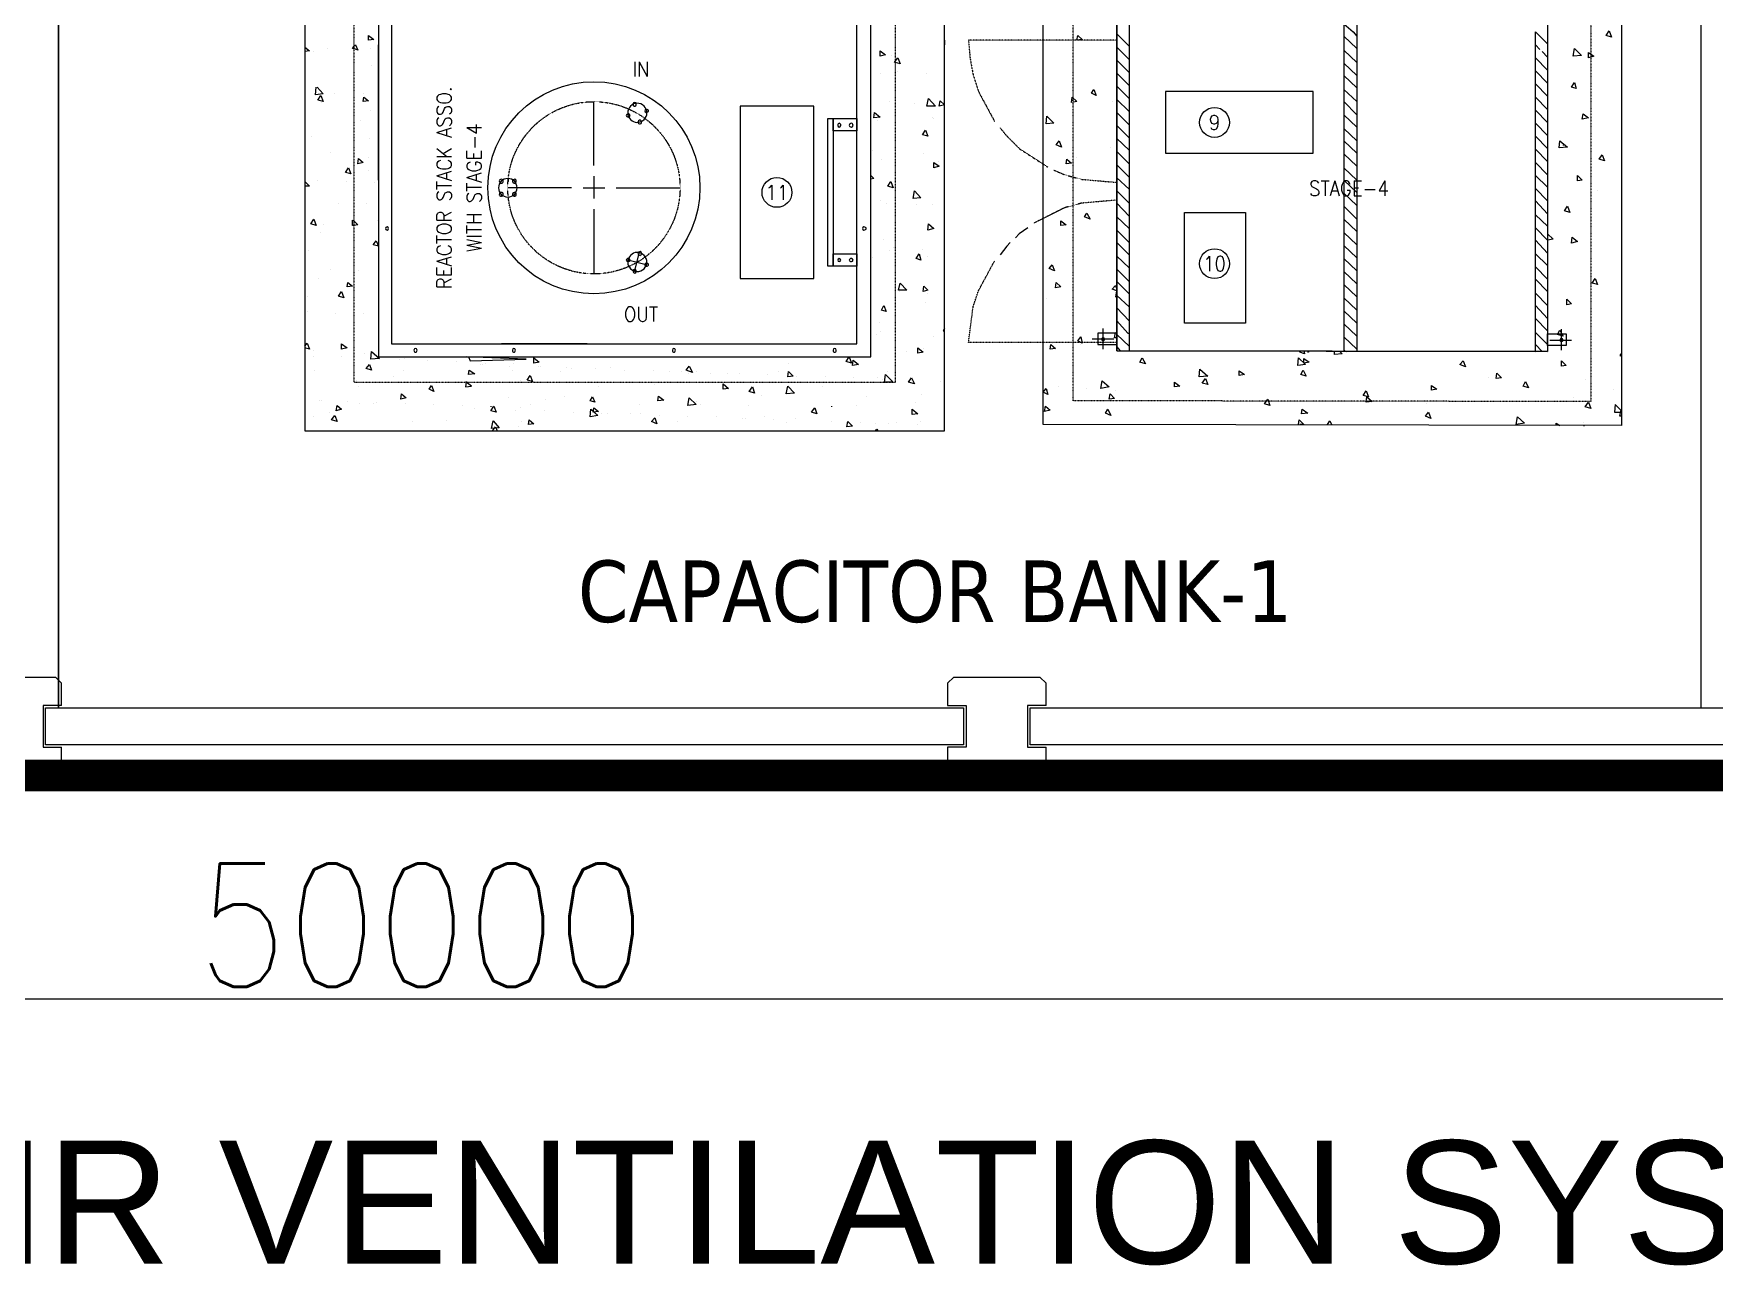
# Model space of a CAD drawing. Header units: metres. Extents: x 841183 to 1048542, y 259326 to 317714.
# Drawn here: x 870219 to 877048, y 259993 to 264999 of the extents above; entities that cross this region are included whole.
import ezdxf
from ezdxf.enums import TextEntityAlignment as Align

# ---------------------------------------------------------------- set-up
doc = ezdxf.new("R2010")
doc.units = ezdxf.units.M
doc.header["$PDMODE"] = 34
for name, pattern in [('CENTER2', [1.125, 0.75, -0.125, 0.125, -0.125]), ('HIDDEN2', [0.1875, 0.125, -0.0625]), ('PDF_IMPORT', [1, 0.8, -0.2])]:
    doc.linetypes.add(name, pattern=pattern)
doc.layers.add('A-AXIS DIMENSION', color=252, linetype='Continuous', transparency=0.6)
doc.layers.add('A-REFLECT DOWN', color=252, linetype='Continuous', transparency=0.6)
for name, color, linetype in [('A-TEXT', 252, 'Continuous'), ('A-WALL-1', 252, 'Continuous'), ('F-PLOT LIMITS - Zoom', 1, 'Continuous'), ('PDF_Geometry', 7, 'Continuous'), ('PRE CAST WALL', 252, 'Continuous'), ('TIP - FENCE', 2, 'Continuous')]:
    doc.layers.add(name, color=color, linetype=linetype)
doc.styles.add('ARIAL', font='arial.ttf', dxfattribs={"height": 1})
doc.styles.add('romans', font='romans.shx', dxfattribs={"width": 0.85})
doc.styles.add('TAHOMA', font='tahoma.ttf', dxfattribs={"height": 250})
doc.linetypes.add('FENCELINE2', pattern='A,0.25,-0.1,[132,ltypeshp.shx,S=0.1,R=0,X=-0.1,Y=0],-0.1,1', length=1.45)
doc.dimstyles.new('DIM-100', dxfattribs={"dimtxt": 200, "dimasz": 100, "dimexe": 50, "dimexo": 75, "dimgap": 50, "dimtad": 1, "dimdec": 0, "dimrnd": 5, "dimzin": 9, "dimdsep": 46, "dimtxsty": 'romans', "dimblk1": 'D-oblique', "dimblk2": 'D-oblique', "dimsah": 1, "dimcen": 100, "dimdle": 100, "dimclrd": 256, "dimclre": 256, "dimclrt": 131, "dimadec": 0, "dimazin": 0, "dimtfac": 1, "dimtdec": 0, "dimtofl": 0, "dimtmove": 2, "dimatfit": 3, "dimldrblk": 'OBLIQUE', "dimfxl": 100, "dimfxlon": 1, "dimtfillclr": 256, "dimtolj": 1, "dimtzin": 0, "dimarcsym": 0})

# ---------------------------------------------------------------- blocks, each defined once
blk = doc.blocks.new('D-oblique')
for p, q in [((0, -1), (0, 1)), ((-0.707, -0.707), (0.707, 0.707)), ((-1, 0), (0.647, 0))]:
    blk.add_line(p, q)
blk = doc.blocks.new('*D285')
at = {"layer": 'A-AXIS DIMENSION', "lineweight": -2, "transparency": 16777216}
for p, q in [((-43400, -50507.8), (-43400, -50807.8)), ((6600, -50507.8), (6600, -50807.8)), ((-43150, -50607.8), (6350, -50607.8))]:
    blk.add_line(p, q, dxfattribs=at)
at = {"layer": 'Defpoints', "color": 0, "transparency": 16777216}
for p in [(-43400, -49750), (6600, -49750), (6600, -50607.8)]:
    blk.add_point(p, dxfattribs=at)
at = {"layer": 'A-AXIS DIMENSION', "lineweight": -2, "transparency": 16777216, "xscale": 250, "yscale": 250, "zscale": 250, "rotation": 180}
blk.add_blockref('D-oblique', (-43400, -50607.8), dxfattribs=at)
at = {"layer": 'A-AXIS DIMENSION', "lineweight": -2, "transparency": 16777216, "xscale": 250, "yscale": 250, "zscale": 250}
blk.add_blockref('D-oblique', (6600, -50607.8), dxfattribs=at)
at = {"layer": 'A-AXIS DIMENSION', "color": 252, "transparency": 16777216, "insert": (-18400, -50307.8), "char_height": 500, "attachment_point": 5, "style": 'romans'}
blk.add_mtext('\\A1;50000', dxfattribs=at)
blk = doc.blocks.new('_OBLIQUE')
at = {"color": 0, "linetype": 'ByBlock'}
blk.add_line((-0.5, -0.5), (0.5, 0.5), dxfattribs=at)
blk = doc.blocks.new('CAP-2')
at = {"color": 252, "ltscale": 8e-05}
blk.add_circle((2825, 2187.7), 430.9, dxfattribs=at)
at = {"color": 252, "linetype": 'CENTER2', "ltscale": 0.2}
blk.add_circle((2825, 2187.7), 350, dxfattribs=at)
at = {"color": 252, "ltscale": 20}
for centre in [(5346.6, 2453.4), (3568.7, 2169), (5346.6, 1879.3)]:
    blk.add_circle(centre, 60.7, dxfattribs=at)
at = {"layer": 'PDF_Geometry', "color": 252, "lineweight": 18}
for points in [[(4250, 1200.2), (4250, 7650.2), (1650, 7650.2), (1650, 1200.2)], [(4650, 1225.2), (4650, 7625.2), (7000, 7622.1), (7000, 1222.1)], [(1950, 7350.2), (1950, 1500.2), (3950, 1500.2), (3950, 7350.2)], [(6700, 7325.2), (6700, 1522.1), (4950, 1525.2), (4950, 7328.4)], [(3893.7, 1553.4), (3893.7, 7297.1), (2003.1, 7297.1), (2003.1, 1553.4)], [(1931.2, 2790.9), (1909.4, 2787.7), (1909.4, 2806.5)], [(4809.4, 2790.9), (4787.5, 2787.7), (4790.6, 2806.5)], [(6959.4, 2800.2), (6937.5, 2806.5), (6950, 2825.2)], [(1865.6, 2747.1), (1850, 2753.4), (1843.7, 2753.4), (1850, 2762.7), (1856.2, 2769)], [(4009.4, 2728.4), (3987.5, 2722.1), (3987.5, 2744)], [(6803.1, 2722.1), (6809.4, 2753.4), (6837.5, 2725.2)], [(6887.5, 2722.1), (6865.6, 2715.9), (6865.6, 2737.7)], [(4046.9, 2697.1), (4050, 2703.4), (4059.4, 2715.9), (4068.7, 2690.9), (4050, 2697.1)], [(6815.6, 2590.9), (6796.9, 2597.1), (6809.4, 2615.9)], [(1725, 2537.7), (1703.1, 2544), (1715.6, 2562.7)], [(1909.4, 2540.9), (1887.5, 2537.7), (1890.6, 2556.5)], [(4178.1, 2519), (4184.4, 2550.2), (4212.5, 2519)], [(4250, 2525.2), (4228.1, 2519), (4231.2, 2540.9)], [(4787.5, 2537.7), (4765.6, 2534.6), (4768.7, 2556.5)], [(4865.6, 2562.7), (4846.9, 2572.1), (4856.2, 2587.7)], [(5746.9, 2328.4), (5746.9, 2578.4), (5146.9, 2578.4), (5146.9, 2328.4)], [(3718.7, 1819), (3718.7, 2519), (3418.7, 2519), (3418.7, 1819)], [(3796.9, 2469), (3796.9, 1869), (3796.9, 1919), (3893.7, 1919), (3893.7, 1869), (3775, 1869), (3775, 2469), (3893.7, 2469), (3893.7, 2419), (3796.9, 2419)], [(3987.5, 2475.2), (3962.5, 2472.1), (3965.6, 2494)], [(4662.5, 2447.1), (4665.6, 2478.4), (4693.7, 2450.2)], [(6865.6, 2472.1), (6840.6, 2465.9), (6843.7, 2487.7)], [(4181.2, 2397.1), (4159.4, 2403.4), (4171.9, 2422.1)], [(4725, 2353.4), (4703.1, 2362.7), (4715.6, 2378.4)], [(6746.9, 2350.2), (6750, 2378.4), (6781.2, 2353.4)], [(6931.2, 2297.1), (6909.4, 2303.4), (6921.9, 2322.1)], [(1837.5, 2244), (1815.6, 2250.2), (1828.1, 2269)], [(1887.5, 2290.9), (1865.6, 2284.6), (1868.7, 2306.5)], [(4228.1, 2275.2), (4206.2, 2269), (4206.2, 2290.9)], [(4765.6, 2287.7), (4743.7, 2284.6), (4746.9, 2303.4)], [(4040.6, 2187.7), (4018.7, 2194), (4031.2, 2212.7)], [(6840.6, 2219), (6821.9, 2215.9), (6821.9, 2237.7)], [(4121.9, 2144), (4128.1, 2175.2), (4153.1, 2147.1)], [(1696.9, 2034.6), (1675, 2040.9), (1687.5, 2059.6)], [(1865.6, 2037.7), (1850, 2034.6), (1843.7, 2034.6), (1843.7, 2056.5), (1850, 2053.4)], [(4743.7, 2037.7), (4721.9, 2034.6), (4721.9, 2053.4)], [(4840.6, 2059.6), (4818.7, 2069), (4828.1, 2084.6)], [(5471.9, 1637.7), (5225, 1637.7), (5225, 2087.7), (5471.9, 2087.7)], [(6790.6, 2087.7), (6768.7, 2094), (6781.2, 2112.7)], [(4206.2, 2022.1), (4181.2, 2015.9), (4184.4, 2040.9)], [(6821.9, 1969), (6796.9, 1962.7), (6800, 1987.7)], [(1950, 1950.2), (1928.1, 1956.5), (1940.6, 1972.1)], [(4153.1, 1894), (4134.4, 1900.2), (4146.9, 1919)], [(4696.9, 1850.2), (4675, 1859.6), (4687.5, 1875.2)], [(1843.7, 1787.7), (1821.9, 1784.6), (1825, 1803.4)], [(4062.5, 1772.1), (4068.7, 1800.2), (4096.9, 1772.1)], [(4181.2, 1772.1), (4162.5, 1765.9), (4165.6, 1787.7)], [(4721.9, 1784.6), (4700, 1781.5), (4703.1, 1803.4)], [(6903.1, 1794), (6881.2, 1800.2), (6893.7, 1819)], [(1809.4, 1740.9), (1787.5, 1747.1), (1800, 1765.9)], [(4012.5, 1684.6), (3993.7, 1690.9), (4003.1, 1709.6)], [(6796.9, 1715.9), (6778.1, 1712.7), (6778.1, 1734.6)], [(4809.4, 1556.5), (4790.6, 1565.9), (4803.1, 1581.5)], [(4871.9, 1597.1), (4871.9, 1550.2), (4950, 1550.2), (4950, 1597.1)], [(6775, 1594), (6775, 1547.1), (6700, 1547.1), (6700, 1594)], [(6762.5, 1584.6), (6740.6, 1590.9), (6750, 1609.6)], [(1821.9, 1537.7), (1800, 1531.5), (1800, 1553.4)], [(1918.7, 1490.9), (1921.9, 1522.1), (1953.1, 1494)], [(4162.5, 1519), (4140.6, 1515.9), (4140.6, 1537.7)], [(4700, 1534.6), (4678.1, 1531.5), (4681.2, 1550.2)], [(4950, 1525.2), (6650, 1522.1), (4950, 1525.2), (6650, 1522.1), (4950, 1525.2), (6700, 1522.1), (4950, 1525.2), (6650, 1522.1), (4950, 1525.2), (6650, 1522.1)], [(1921.9, 1447.1), (1900, 1453.4), (1912.5, 1469)], [(2340.6, 1431.5), (2315.6, 1428.4), (2318.7, 1447.1)], [(2603.1, 1478.4), (2581.2, 1475.2), (2581.2, 1497.1)], [(3225, 1437.7), (3200, 1447.1), (3212.5, 1462.7)], [(3634.4, 1422.1), (3612.5, 1419), (3615.6, 1440.9)], [(3871.9, 1475.2), (3850, 1481.5), (3862.5, 1500.2)], [(3900, 1469), (3875, 1465.9), (3878.1, 1487.7)], [(5065.6, 1472.1), (5043.7, 1478.4), (5053.1, 1497.1)], [(5284.4, 1419), (5287.5, 1450.2), (5318.7, 1422.1)], [(5468.7, 1428.4), (5446.9, 1425.2), (5446.9, 1444)], [(5684.4, 1465.9), (5687.5, 1497.1), (5715.6, 1469)], [(5718.7, 1422.1), (5696.9, 1428.4), (5706.2, 1447.1)], [(5731.2, 1478.4), (5709.4, 1475.2), (5709.4, 1494)], [(6365.6, 1459.6), (6343.7, 1469), (6356.2, 1484.6)], [(6512.5, 1415.9), (6490.6, 1412.7), (6493.7, 1434.6)], [(6775, 1465.9), (6756.2, 1462.7), (6756.2, 1484.6)], [(2175, 1359.6), (2156.2, 1369), (2165.6, 1384.6)], [(2328.1, 1381.5), (2306.2, 1397.1), (2306.2, 1400.2), (2306.2, 1397.1), (2303.1, 1378.4)], [(2575, 1400.2), (2553.1, 1406.5), (2565.6, 1425.2)], [(3371.9, 1372.1), (3350, 1369), (3350, 1390.9)], [(3478.1, 1353.4), (3456.2, 1359.6), (3468.7, 1378.4)], [(3606.2, 1350.2), (3612.5, 1381.5), (3640.6, 1353.4)], [(4009.4, 1428.4), (4037.5, 1400.2), (4028.1, 1397.1), (4003.1, 1397.1), (4006.2, 1397.1)], [(4128.1, 1390.9), (4103.1, 1397.1), (4115.6, 1415.9)], [(4668.7, 1347.1), (4650, 1356.5), (4662.5, 1372.1)], [(4884.4, 1372.1), (4890.6, 1403.4), (4918.7, 1378.4)], [(5206.2, 1381.5), (5184.4, 1378.4), (5184.4, 1397.1)], [(5318.7, 1387.7), (5296.9, 1394), (5309.4, 1412.7)], [(6250, 1369), (6228.1, 1365.9), (6228.1, 1384.6)], [(6621.9, 1375.2), (6600, 1381.5), (6609.4, 1400.2)], [(1800, 1287.7), (1778.1, 1281.5), (1781.2, 1303.4)], [(2062.5, 1334.6), (2040.6, 1328.4), (2043.7, 1350.2)], [(2428.1, 1275.2), (2406.2, 1281.5), (2418.7, 1300.2)], [(2828.1, 1315.9), (2809.4, 1322.1), (2818.7, 1337.7)], [(3109.4, 1325.2), (3084.4, 1322.1), (3087.5, 1340.9)], [(3206.2, 1303.4), (3212.5, 1334.6), (3240.6, 1306.5)], [(4678.1, 1284.6), (4656.2, 1278.4), (4659.4, 1300.2)], [(4940.6, 1331.5), (4918.7, 1328.4), (4921.9, 1350.2)], [(5571.9, 1303.4), (5550, 1309.6), (5562.5, 1328.4)], [(5971.9, 1337.7), (5950, 1344), (5962.5, 1362.7)], [(5987.5, 1319), (5962.5, 1315.9), (5965.6, 1337.7)], [(6875, 1290.9), (6853.1, 1297.1), (6865.6, 1315.9)], [(1781.2, 1237.7), (1759.4, 1244), (1771.9, 1262.7)], [(2409.4, 1209.6), (2415.6, 1240.9), (2440.6, 1212.7)], [(2581.2, 1228.4), (2559.4, 1225.2), (2562.5, 1244)], [(2809.4, 1256.5), (2812.5, 1287.7), (2840.6, 1262.7)], [(2843.7, 1278.4), (2821.9, 1275.2), (2825, 1294)], [(3081.2, 1228.4), (3059.4, 1237.7), (3071.9, 1253.4)], [(3731.2, 1269), (3709.4, 1275.2), (3721.9, 1294)], [(3875, 1219), (3853.1, 1215.9), (3856.2, 1237.7)], [(4140.6, 1269), (4118.7, 1265.9), (4118.7, 1287.7)], [(4925, 1262.7), (4903.1, 1272.1), (4912.5, 1287.7)], [(5725, 1272.1), (5700, 1269), (5703.1, 1287.7)], [(6225, 1250.2), (6203.1, 1259.6), (6215.6, 1275.2)], [(6571.9, 1225.2), (6578.1, 1256.5), (6606.2, 1231.5)]]:
    blk.add_lwpolyline(points, close=True, dxfattribs=at)
at = {"layer": 'PDF_Geometry', "color": 252, "linetype": 'PDF_IMPORT', "lineweight": 18, "ltscale": 0.035}
blk.add_lwpolyline([(4771.9, 1322.1), (4771.9, 7525.2), (6875, 7522.1), (6875, 1319)], close=True, dxfattribs=at)
for points in [[(1850, 1397.1), (4050, 1397.1), (4050, 7450.2), (1850, 7450.2), (1850, 1397.1)], [(4950, 2787.7), (4346.9, 2787.7), (4353.1, 2715.9), (4365.6, 2647.1), (4387.5, 2578.4), (4453.1, 2456.5)], [(4950, 1559.6), (4346.9, 1559.6), (4365.6, 1703.4), (4387.5, 1769), (4453.1, 1890.9)]]:
    blk.add_lwpolyline(points, dxfattribs=at)
at = {"layer": 'PDF_Geometry', "color": 252, "lineweight": 18}
for points in [[(6700, 5422.1), (6700, 7322.1), (4950, 7325.2), (4950, 5425.2), (4950, 3925.2), (4950, 1525.2)], [(5000, 7325.2), (5000, 6725.2), (5000, 5425.2), (5000, 1525.2)], [(5871.9, 7322.1), (5871.9, 1522.1)], [(5925, 7322.1), (5925, 1522.1)], [(4950, 4125.2), (6650, 4122.1), (4950, 4125.2), (6650, 4122.1), (4950, 4125.2), (6700, 4122.1), (6700, 2822.1), (6700, 1522.1)], [(4950, 2812.7), (5000, 2762.7)], [(5871.9, 2853.4), (5909.4, 2822.1), (5925, 2803.4)], [(5871.9, 2803.4), (5925, 2753.4)], [(6650, 1522.1), (6650, 2822.1), (6700, 2772.1)], [(1650, 2759.6), (1668.7, 2744), (1650, 2740.9)], [(1684.4, 2740.9), (1684.4, 2740.9)], [(1743.7, 2753.4), (1743.7, 2753.4)], [(1862.5, 2747.1), (1862.5, 2747.1)], [(1915.6, 2753.4), (1915.6, 2753.4)], [(1950, 2219), (1950, 2769)], [(3950, 2669), (3950, 2775.2)], [(4250, 2787.7), (4250, 2769)], [(4250, 2769), (4250, 2769)], [(4950, 2759.6), (4959.4, 2750.2), (5000, 2709.6)], [(4950, 2756.5), (4950, 2134.6)], [(5871.9, 2747.1), (5925, 2697.1)], [(6650, 2769), (6668.7, 2750.2)], [(6678.1, 2740.9), (6700, 2719)], [(1921.9, 2684.6), (1921.9, 2684.6)], [(4034.4, 2725.2), (4034.4, 2725.2)], [(4950, 2706.5), (5000, 2656.5)], [(4950, 2594), (4950, 2669)], [(5871.9, 2694), (5925, 2644)], [(6650, 2715.9), (6700, 2665.9)], [(1700, 2597.1), (1725, 2569), (1693.7, 2565.9), (1696.9, 2597.1)], [(3987.5, 2650.2), (3987.5, 2650.2)], [(4059.4, 2659.6), (4059.4, 2659.6)], [(4175, 2653.4), (4175, 2653.4)], [(4950, 2653.4), (5000, 2603.4)], [(4950, 2600.2), (5000, 2550.2)], [(5871.9, 2644), (5925, 2594)], [(6650, 2662.7), (6700, 2612.7)], [(6650, 2609.6), (6700, 2559.6)], [(1718.7, 2534.6), (1718.7, 2534.6)], [(1771.9, 2572.1), (1771.9, 2572.1)], [(1887.5, 2569), (1887.5, 2569)], [(4025, 2537.7), (4025, 2537.7)], [(4128.1, 2528.4), (4128.1, 2528.4)], [(4931.2, 2537.7), (4931.2, 2537.7)], [(4950, 2547.1), (5000, 2497.1)], [(5871.9, 2587.7), (5925, 2537.7)], [(5871.9, 2537.7), (5925, 2484.6)], [(6650, 2556.5), (6700, 2506.5)], [(1875, 2462.7), (1875, 2462.7)], [(1915.6, 2500.2), (1915.6, 2500.2)], [(3968.7, 2481.5), (3968.7, 2481.5)], [(3978.1, 2462.7), (3978.1, 2462.7)], [(4200, 2472.1), (4200, 2472.1)], [(4203.1, 2469), (4203.1, 2469)], [(4950, 2494), (5000, 2444)], [(5871.9, 2484.6), (5925, 2434.6)], [(6650, 2503.4), (6700, 2453.4)], [(1678.1, 2397.1), (1678.1, 2397.1)], [(4950, 2440.9), (5000, 2390.9)], [(5871.9, 2428.4), (5925, 2378.4)], [(6650, 2450.2), (6700, 2400.2)], [(6650, 2397.1), (6700, 2347.1)], [(1753.1, 2331.5), (1753.1, 2331.5)], [(1912.5, 2387.7), (1912.5, 2387.7)], [(3956.2, 2340.9), (3956.2, 2340.9)], [(4165.6, 2325.2), (4165.6, 2325.2)], [(4921.9, 2353.4), (4921.9, 2353.4)], [(4950, 2387.7), (5000, 2340.9)], [(4950, 2334.6), (5000, 2284.6)], [(5871.9, 2378.4), (5925, 2328.4)], [(5871.9, 2325.2), (5925, 2275.2)], [(6650, 2344), (6700, 2294)], [(6762.5, 2362.7), (6762.5, 2359.6)], [(1909.4, 2312.7), (1909.4, 2312.7)], [(1909.4, 2259.6), (1909.4, 2259.6)], [(3993.7, 2303.4), (3993.7, 2303.4)], [(4225, 2294), (4225, 2294)], [(4784.4, 2309.6), (4784.4, 2309.6)], [(4950, 2281.5), (5000, 2231.5)], [(5871.9, 2269), (5925, 2219)], [(6650, 2290.9), (6700, 2240.9)], [(1650, 2212.7), (1668.7, 2194), (1650, 2194)], [(1703.1, 2219), (1703.1, 2219)], [(1818.7, 2212.7), (1818.7, 2212.7)], [(1934.4, 2209.6), (1934.4, 2209.6)], [(2478.1, 2212.7), (2478.1, 2225.2)], [(3950, 2237.7), (3962.5, 2225.2), (3950, 2222.1)], [(4950, 2228.4), (5000, 2181.5)], [(4950, 2044), (4950, 2215.9)], [(5871.9, 2219), (5925, 2169)], [(6650, 2237.7), (6700, 2190.9)], [(1787.5, 2125.2), (1787.5, 2125.2)], [(1900, 2125.2), (1900, 2125.2)], [(3990.6, 2134.6), (3990.6, 2134.6)], [(4015.6, 2125.2), (4015.6, 2125.2)], [(4134.4, 2119), (4134.4, 2119)], [(4200, 2119), (4200, 2119)], [(4775, 2119), (4775, 2119)], [(4950, 2175.2), (5000, 2125.2)], [(4950, 2125.2), (5000, 2072.1)], [(5871.9, 2165.9), (5925, 2115.9)], [(6650, 2184.6), (6700, 2134.6)], [(6650, 2134.6), (6700, 2081.5)], [(6903.1, 2178.4), (6903.1, 2178.4)], [(1946.9, 2056.5), (1946.9, 2056.5)], [(4250, 2115.9), (4250, 2115.9)], [(4950, 2069), (5000, 2022.1)], [(5871.9, 2112.7), (5925, 2059.6)], [(5871.9, 2059.6), (5925, 2009.6)], [(6650, 2078.4), (6700, 2031.5)], [(1715.6, 2006.5), (1715.6, 2006.5)], [(1728.1, 2037.7), (1728.1, 2037.7)], [(1843.7, 2034.6), (1843.7, 2034.6)], [(3950, 1500.2), (3950, 2022.1)], [(4587.5, 2025.2), (4553.1, 2000.2), (4537.5, 1984.6)], [(4950, 2015.9), (5000, 1965.9)], [(5871.9, 2006.5), (5925, 1956.5)], [(6700, 2000.2), (6721.9, 1978.4), (6700, 1975.2), (6650, 2025.2)], [(1665.6, 1934.6), (1665.6, 1934.6)], [(2990.6, 1850.2), (3009.4, 1922.1)], [(4003.1, 1978.4), (4003.1, 1978.4)], [(4025, 1931.5), (4025, 1931.5)], [(4040.6, 1944), (4040.6, 1944)], [(4159.4, 1937.7), (4159.4, 1937.7)], [(4515.6, 1965.9), (4503.1, 1950.2), (4475, 1915.9)], [(4950, 1965.9), (5000, 1915.9)], [(5871.9, 1953.4), (5925, 1903.4)], [(6650, 1975.2), (6700, 1922.1)], [(6650, 1919), (6700, 1872.1)], [(1753.1, 1856.5), (1753.1, 1856.5)], [(1868.7, 1853.4), (1868.7, 1853.4)], [(3037.5, 1875.2), (2962.5, 1894)], [(3956.2, 1903.4), (3956.2, 1903.4)], [(4181.2, 1909.6), (4181.2, 1909.6)], [(4950, 1909.6), (5000, 1862.7)], [(4950, 1856.5), (5000, 1806.5)], [(5871.9, 1900.2), (5925, 1850.2)], [(5871.9, 1847.1), (5925, 1797.1)], [(6650, 1865.9), (6700, 1815.9)], [(1706.2, 1819), (1706.2, 1819)], [(4950, 1769), (4931.2, 1775.2), (4943.7, 1790.9), (4950, 1775.2), (4943.7, 1744), (4950, 1747.1)], [(4950, 1806.5), (5000, 1756.5)], [(5871.9, 1794), (5925, 1744)], [(6650, 1815.9), (6700, 1765.9)], [(1659.4, 1747.1), (1659.4, 1747.1)], [(4065.6, 1765.9), (4065.6, 1765.9)], [(4171.9, 1722.1), (4171.9, 1722.1)], [(4181.2, 1759.6), (4181.2, 1759.6)], [(4662.5, 1737.7), (4662.5, 1737.7)], [(4950, 1775.2), (4950, 1775.2)], [(4950, 1750.2), (5000, 1703.4)], [(5871.9, 1740.9), (5925, 1690.9)], [(6650, 1759.6), (6700, 1709.6)], [(6650, 1709.6), (6700, 1656.5)], [(1659.4, 1684.6), (1659.4, 1684.6)], [(1775, 1678.4), (1775, 1678.4)], [(1890.6, 1675.2), (1890.6, 1675.2)], [(3984.4, 1640.9), (3984.4, 1640.9)], [(4950, 1700.2), (5000, 1647.1)], [(4950, 1647.1), (4993.7, 1597.1), (5000, 1597.1)], [(5871.9, 1687.7), (5925, 1637.7)], [(6650, 1656.5), (6700, 1606.5)], [(3975, 1590.9), (3975, 1590.9)], [(3987.5, 1603.4), (3987.5, 1603.4)], [(4206.2, 1581.5), (4206.2, 1581.5)], [(4250, 1615.9), (4243.7, 1606.5), (4250, 1606.5)], [(4937.5, 1572.1), (4850, 1572.1)], [(4893.7, 1531.5), (4893.7, 1615.9)], [(4950, 1578.4), (4940.6, 1578.4), (4943.7, 1600.2), (4950, 1597.1)], [(4950, 1590.9), (5000, 1544)], [(5871.9, 1634.6), (5925, 1584.6)], [(5871.9, 1581.5), (5925, 1531.5)], [(6650, 1600.2), (6656.2, 1594), (6700, 1550.2)], [(6756.2, 1528.4), (6756.2, 1612.7)], [(1650, 1544), (1659.4, 1556.5), (1668.7, 1531.5), (1650, 1537.7)], [(1684.4, 1528.4), (1684.4, 1528.4)], [(1684.4, 1503.4), (1684.4, 1503.4)], [(1893.7, 1512.7), (1893.7, 1512.7)], [(2796.9, 1553.4), (2450, 1553.4)], [(4096.9, 1522.1), (4096.9, 1522.1)], [(4165.6, 1534.6), (4165.6, 1534.6)], [(4687.5, 1553.4), (4687.5, 1553.4)], [(4803.1, 1550.2), (4803.1, 1550.2)], [(4950, 1540.9), (4962.5, 1525.2)], [(5709.4, 1525.2), (5712.5, 1512.7), (5693.7, 1519), (5696.9, 1525.2)], [(5725, 1522.1), (5725, 1519), (5731.2, 1522.1)], [(5856.2, 1522.1), (5865.6, 1512.7), (5834.4, 1509.6), (5834.4, 1522.1)], [(5871.9, 1528.4), (5881.2, 1522.1)], [(6650, 1550.2), (6678.1, 1522.1)], [(6709.4, 1569), (6796.9, 1569)], [(7000, 1515.9), (6993.7, 1506.5), (7000, 1503.4)], [(1690.6, 1447.1), (1690.6, 1447.1)], [(1800, 1500.2), (1800, 1500.2)], [(1915.6, 1494), (1915.6, 1494)], [(2034.4, 1490.9), (2034.4, 1490.9)], [(2053.1, 1444), (2053.1, 1444)], [(2056.2, 1494), (2056.2, 1494)], [(2150, 1484.6), (2150, 1484.6)], [(2265.6, 1481.5), (2265.6, 1481.5)], [(2315.6, 1500.2), (2321.9, 1484.6), (2550, 1490.9), (2306.2, 1500.2)], [(2365.6, 1469), (2365.6, 1469)], [(2371.9, 1469), (2371.9, 1469)], [(2384.4, 1475.2), (2384.4, 1475.2)], [(2481.2, 1462.7), (2481.2, 1462.7)], [(2493.7, 1444), (2493.7, 1444)], [(2500, 1472.1), (2500, 1472.1)], [(2600, 1459.6), (2600, 1459.6)], [(2609.4, 1459.6), (2609.4, 1459.6)], [(2687.5, 1440.9), (2687.5, 1440.9)], [(2715.6, 1456.5), (2715.6, 1456.5)], [(2734.4, 1453.4), (2734.4, 1453.4)], [(2831.2, 1453.4), (2831.2, 1453.4)], [(2890.6, 1456.5), (2890.6, 1456.5)], [(2950, 1447.1), (2950, 1447.1)], [(3065.6, 1444), (3065.6, 1444)], [(3131.2, 1440.9), (3131.2, 1440.9)], [(3181.2, 1440.9), (3181.2, 1440.9)], [(3243.7, 1440.9), (3243.7, 1440.9)], [(3300, 1434.6), (3300, 1434.6)], [(3368.7, 1434.6), (3368.7, 1434.6)], [(3575, 1440.9), (3575, 1440.9)], [(3615.6, 1472.1), (3615.6, 1472.1)], [(4018.7, 1440.9), (4018.7, 1440.9)], [(1859.4, 1403.4), (1859.4, 1403.4)], [(1868.7, 1378.4), (1868.7, 1378.4)], [(2009.4, 1422.1), (2009.4, 1422.1)], [(2525, 1406.5), (2525, 1406.5)], [(2843.7, 1381.5), (2843.7, 1381.5)], [(3071.9, 1387.7), (3071.9, 1387.7)], [(3121.9, 1400.2), (3121.9, 1400.2)], [(3209.4, 1431.5), (3209.4, 1431.5)], [(3415.6, 1431.5), (3415.6, 1431.5)], [(3531.2, 1428.4), (3531.2, 1428.4)], [(3650, 1422.1), (3650, 1422.1)], [(3753.1, 1381.5), (3753.1, 1381.5)], [(3765.6, 1419), (3765.6, 1419)], [(3881.2, 1415.9), (3881.2, 1415.9)], [(3978.1, 1415.9), (3978.1, 1415.9)], [(3996.9, 1409.6), (3996.9, 1409.6)], [(4115.6, 1403.4), (4115.6, 1403.4)], [(4231.2, 1400.2), (4231.2, 1400.2)], [(4712.5, 1378.4), (4712.5, 1378.4)], [(4828.1, 1372.1), (4828.1, 1372.1)], [(4943.7, 1365.9), (4943.7, 1365.9)], [(6459.4, 1415.9), (6459.4, 1415.9)], [(6853.1, 1409.6), (6853.1, 1409.6)], [(6968.7, 1369), (6968.7, 1369)], [(1709.4, 1322.1), (1709.4, 1322.1)], [(1718.7, 1322.1), (1718.7, 1322.1)], [(1825, 1319), (1825, 1319)], [(1871.9, 1312.7), (1871.9, 1312.7)], [(1928.1, 1309.6), (1928.1, 1309.6)], [(1940.6, 1315.9), (1940.6, 1315.9)], [(2059.4, 1309.6), (2059.4, 1309.6)], [(2175, 1306.5), (2175, 1306.5)], [(2290.6, 1303.4), (2290.6, 1303.4)], [(2406.2, 1300.2), (2406.2, 1297.1)], [(2478.1, 1334.6), (2478.1, 1334.6)], [(2565.6, 1306.5), (2565.6, 1306.5)], [(2628.1, 1328.4), (2628.1, 1328.4)], [(2706.2, 1337.7), (2706.2, 1337.7)], [(3009.4, 1306.5), (3009.4, 1306.5)], [(3243.7, 1319), (3243.7, 1319)], [(3259.4, 1306.5), (3259.4, 1306.5)], [(3453.1, 1303.4), (3453.1, 1303.4)], [(3506.2, 1344), (3506.2, 1344)], [(3790.6, 1300.2), (3790.6, 1297.1)], [(3893.7, 1303.4), (3893.7, 1303.4)], [(3931.2, 1340.9), (3931.2, 1340.9)], [(4131.2, 1315.9), (4131.2, 1315.9)], [(4156.2, 1347.1), (4156.2, 1347.1)], [(6209.4, 1309.6), (6209.4, 1309.6)], [(6806.2, 1334.6), (6806.2, 1334.6)], [(7000, 1259.6), (6993.7, 1259.6), (6996.9, 1281.5), (7000, 1281.5), (6975, 1306.5), (6971.9, 1275.2), (7000, 1275.2)], [(1684.4, 1259.6), (1684.4, 1259.6)], [(1750, 1275.2), (1750, 1275.2)], [(2087.5, 1237.7), (2087.5, 1237.7)], [(2225, 1240.9), (2225, 1240.9)], [(2340.6, 1290.9), (2340.6, 1290.9)], [(2506.2, 1284.6), (2506.2, 1284.6)], [(2525, 1294), (2525, 1294)], [(2531.2, 1237.7), (2531.2, 1237.7)], [(2625, 1281.5), (2625, 1281.5)], [(2740.6, 1275.2), (2740.6, 1275.2)], [(2856.2, 1272.1), (2856.2, 1272.1)], [(2881.2, 1269), (2881.2, 1269)], [(2975, 1269), (2975, 1269)], [(3012.5, 1272.1), (3012.5, 1272.1)], [(3090.6, 1262.7), (3090.6, 1262.7)], [(3165.6, 1237.7), (3165.6, 1237.7)], [(3206.2, 1259.6), (3206.2, 1259.6)], [(3321.9, 1256.5), (3321.9, 1256.5)], [(3428.1, 1250.2), (3428.1, 1250.2)], [(3440.6, 1250.2), (3440.6, 1250.2)], [(3518.7, 1256.5), (3518.7, 1256.5)], [(3556.2, 1247.1), (3556.2, 1247.1)], [(3609.4, 1234.6), (3609.4, 1234.6)], [(3643.7, 1250.2), (3643.7, 1250.2)], [(3790.6, 1237.7), (3790.6, 1237.7)], [(3906.2, 1234.6), (3906.2, 1234.6)], [(4021.9, 1231.5), (4021.9, 1231.5)], [(4053.1, 1234.6), (4053.1, 1234.6)], [(4153.1, 1237.7), (4153.1, 1237.7)], [(5687.5, 1225.2), (5690.6, 1244), (5709.4, 1225.2), (5693.7, 1225.2)], [(5806.2, 1225.2), (5815.6, 1240.9), (5821.9, 1225.2)], [(6734.4, 1222.1), (6734.4, 1231.5), (6750, 1222.1)], [(6846.9, 1234.6), (6846.9, 1234.6)], [(2412.5, 1200.2), (2425, 1215.9), (2431.2, 1200.2)], [(2518.7, 1219), (2518.7, 1219)], [(3062.5, 1200.2), (3062.5, 1200.2)], [(3968.7, 1228.4), (3968.7, 1228.4)], [(3968.7, 1200.2), (3975, 1206.5), (3978.1, 1200.2)], [(4140.6, 1225.2), (4140.6, 1225.2)], [(6846.9, 1222.1), (6846.9, 1219)]]:
    blk.add_lwpolyline(points, dxfattribs=at)
at = {"layer": 'PDF_Geometry', "color": 252, "lineweight": 13}
for points in [[(2825, 2278.4), (2825, 2537.7)], [(2734.4, 2187.7), (2475, 2187.7)], [(2781.2, 2187.7), (2868.7, 2187.7)], [(2825, 2234.6), (2825, 2144)], [(2915.6, 2187.7), (3175, 2187.7)], [(2825, 2100.2), (2825, 1837.7)]]:
    blk.add_lwpolyline(points, dxfattribs=at)
at = {"layer": 'PDF_Geometry', "color": 252, "linetype": 'PDF_IMPORT', "lineweight": 18, "ltscale": 0.034319}
blk.add_lwpolyline([(4475, 2431.5), (4503.1, 2397.1), (4553.1, 2347.1), (4668.7, 2272.1)], dxfattribs=at)
at = {"layer": 'PDF_Geometry', "color": 252, "linetype": 'PDF_IMPORT', "lineweight": 18, "ltscale": 0.040035}
for points in [[(4693.7, 2259.6), (4737.5, 2240.9), (4806.2, 2222.1), (4950, 2209.6)], [(4950, 2137.7), (4806.2, 2125.2), (4737.5, 2106.5), (4612.5, 2044)]]:
    blk.add_lwpolyline(points, dxfattribs=at)
at = {"layer": 'PDF_Geometry', "color": 252, "lineweight": 18}
for points in [[(3000, 2531.5), (2981.2, 2531.5), (2962.5, 2512.7), (2962.5, 2490.9)], [(2990.6, 2534.6), (2987.5, 2534.6), (2984.4, 2531.5), (2984.4, 2528.4)], [(2984.4, 2528.4), (2984.4, 2522.1), (2987.5, 2519), (2990.6, 2519)], [(2996.9, 2528.4), (2996.9, 2531.5), (2993.7, 2534.6), (2990.6, 2534.6)], [(2990.6, 2519), (2993.7, 2519), (2996.9, 2522.1), (2996.9, 2528.4)], [(3040.6, 2490.9), (3040.6, 2512.7), (3021.9, 2531.5), (3000, 2531.5)], [(2965.6, 2487.7), (2959.4, 2487.7), (2956.2, 2484.6), (2956.2, 2481.5)], [(2956.2, 2481.5), (2956.2, 2478.4), (2959.4, 2475.2), (2965.6, 2475.2)], [(2962.5, 2490.9), (2962.5, 2472.1), (2981.2, 2453.4), (3000, 2453.4)], [(2971.9, 2481.5), (2971.9, 2484.6), (2968.7, 2487.7), (2965.6, 2487.7)], [(2965.6, 2475.2), (2968.7, 2475.2), (2971.9, 2478.4), (2971.9, 2481.5)], [(3000, 2453.4), (3021.9, 2453.4), (3040.6, 2472.1), (3040.6, 2490.9)], [(3012.5, 2462.7), (3009.4, 2462.7), (3003.1, 2459.6), (3003.1, 2453.4)], [(3018.7, 2453.4), (3018.7, 2459.6), (3015.6, 2462.7), (3012.5, 2462.7)], [(3037.5, 2506.5), (3034.4, 2506.5), (3031.2, 2503.4), (3031.2, 2500.2)], [(3031.2, 2500.2), (3031.2, 2497.1), (3034.4, 2494), (3037.5, 2494)], [(3046.9, 2500.2), (3046.9, 2503.4), (3043.7, 2506.5), (3037.5, 2506.5)], [(3037.5, 2494), (3043.7, 2494), (3046.9, 2497.1), (3046.9, 2500.2)], [(3003.1, 2453.4), (3003.1, 2450.2), (3009.4, 2447.1), (3012.5, 2447.1)], [(3012.5, 2447.1), (3015.6, 2447.1), (3018.7, 2450.2), (3018.7, 2453.4)], [(2475, 2225.2), (2453.1, 2225.2), (2437.5, 2209.6), (2437.5, 2187.7)], [(2437.5, 2187.7), (2437.5, 2165.9), (2453.1, 2150.2), (2475, 2150.2)], [(2450, 2222.1), (2443.7, 2222.1), (2440.6, 2219), (2440.6, 2215.9)], [(2440.6, 2215.9), (2440.6, 2209.6), (2443.7, 2206.5), (2450, 2206.5)], [(2456.2, 2215.9), (2456.2, 2219), (2453.1, 2222.1), (2450, 2222.1)], [(2450, 2206.5), (2453.1, 2206.5), (2456.2, 2209.6), (2456.2, 2215.9)], [(2512.5, 2187.7), (2512.5, 2209.6), (2496.9, 2225.2), (2475, 2225.2)], [(2475, 2150.2), (2496.9, 2150.2), (2512.5, 2165.9), (2512.5, 2187.7)], [(2503.1, 2222.1), (2500, 2222.1), (2493.7, 2219), (2493.7, 2215.9)], [(2493.7, 2215.9), (2493.7, 2209.6), (2500, 2206.5), (2503.1, 2206.5)], [(2509.4, 2215.9), (2509.4, 2219), (2506.2, 2222.1), (2503.1, 2222.1)], [(2503.1, 2206.5), (2506.2, 2206.5), (2509.4, 2209.6), (2509.4, 2215.9)], [(2450, 2169), (2443.7, 2169), (2440.6, 2165.9), (2440.6, 2159.6)], [(2440.6, 2159.6), (2440.6, 2156.5), (2443.7, 2153.4), (2450, 2153.4)], [(2456.2, 2159.6), (2456.2, 2165.9), (2453.1, 2169), (2450, 2169)], [(2450, 2153.4), (2453.1, 2153.4), (2456.2, 2156.5), (2456.2, 2159.6)], [(2503.1, 2169), (2500, 2169), (2493.7, 2165.9), (2493.7, 2159.6)], [(2493.7, 2159.6), (2493.7, 2156.5), (2500, 2153.4), (2503.1, 2153.4)], [(2509.4, 2159.6), (2509.4, 2165.9), (2506.2, 2169), (2503.1, 2169)], [(2503.1, 2153.4), (2506.2, 2153.4), (2509.4, 2156.5), (2509.4, 2159.6)], [(1984.4, 2028.4), (1981.2, 2028.4), (1978.1, 2025.2), (1978.1, 2022.1)], [(1978.1, 2022.1), (1978.1, 2019), (1981.2, 2015.9), (1984.4, 2015.9)], [(1990.6, 2022.1), (1990.6, 2025.2), (1987.5, 2028.4), (1984.4, 2028.4)], [(1984.4, 2015.9), (1987.5, 2015.9), (1990.6, 2019), (1990.6, 2022.1)], [(3921.9, 2028.4), (3918.7, 2028.4), (3915.6, 2025.2), (3915.6, 2022.1)], [(3915.6, 2022.1), (3915.6, 2019), (3918.7, 2015.9), (3921.9, 2015.9)], [(3931.2, 2022.1), (3931.2, 2025.2), (3928.1, 2028.4), (3921.9, 2028.4)], [(3921.9, 2015.9), (3928.1, 2015.9), (3931.2, 2019), (3931.2, 2022.1)], [(3000, 1925.2), (2981.2, 1925.2), (2962.5, 1906.5), (2962.5, 1884.6)], [(3040.6, 1884.6), (3040.6, 1906.5), (3021.9, 1925.2), (3000, 1925.2)], [(3012.5, 1928.4), (3009.4, 1928.4), (3003.1, 1925.2), (3003.1, 1922.1)], [(3003.1, 1922.1), (3003.1, 1915.9), (3009.4, 1912.7), (3012.5, 1912.7)], [(3018.7, 1922.1), (3018.7, 1925.2), (3015.6, 1928.4), (3012.5, 1928.4)], [(3012.5, 1912.7), (3015.6, 1912.7), (3018.7, 1915.9), (3018.7, 1922.1)], [(2965.6, 1900.2), (2959.4, 1900.2), (2956.2, 1897.1), (2956.2, 1894)], [(2956.2, 1894), (2956.2, 1890.9), (2959.4, 1887.7), (2965.6, 1887.7)], [(2962.5, 1884.6), (2962.5, 1865.9), (2981.2, 1847.1), (3000, 1847.1)], [(2971.9, 1894), (2971.9, 1897.1), (2968.7, 1900.2), (2965.6, 1900.2)], [(2965.6, 1887.7), (2968.7, 1887.7), (2971.9, 1890.9), (2971.9, 1894)], [(2990.6, 1856.5), (2987.5, 1856.5), (2984.4, 1853.4), (2984.4, 1847.1)], [(2984.4, 1847.1), (2984.4, 1844), (2987.5, 1840.9), (2990.6, 1840.9)], [(2996.9, 1847.1), (2996.9, 1853.4), (2993.7, 1856.5), (2990.6, 1856.5)], [(2990.6, 1840.9), (2993.7, 1840.9), (2996.9, 1844), (2996.9, 1847.1)], [(3000, 1847.1), (3021.9, 1847.1), (3040.6, 1865.9), (3040.6, 1884.6)], [(3037.5, 1881.5), (3034.4, 1881.5), (3031.2, 1878.4), (3031.2, 1875.2)], [(3031.2, 1875.2), (3031.2, 1872.1), (3034.4, 1869), (3037.5, 1869)], [(3046.9, 1875.2), (3046.9, 1878.4), (3043.7, 1881.5), (3037.5, 1881.5)], [(3037.5, 1869), (3043.7, 1869), (3046.9, 1872.1), (3046.9, 1875.2)], [(4893.7, 1578.4), (4890.6, 1578.4), (4887.5, 1575.2), (4887.5, 1572.1)], [(4893.7, 1578.4), (4890.6, 1578.4), (4887.5, 1575.2), (4887.5, 1572.1)], [(4887.5, 1572.1), (4887.5, 1569), (4890.6, 1565.9), (4893.7, 1565.9)], [(4887.5, 1572.1), (4887.5, 1569), (4890.6, 1565.9), (4893.7, 1565.9)], [(4900, 1572.1), (4900, 1575.2), (4896.9, 1578.4), (4893.7, 1578.4)], [(4900, 1572.1), (4900, 1575.2), (4896.9, 1578.4), (4893.7, 1578.4)], [(4893.7, 1565.9), (4896.9, 1565.9), (4900, 1569), (4900, 1572.1)], [(4893.7, 1565.9), (4896.9, 1565.9), (4900, 1569), (4900, 1572.1)], [(6756.2, 1575.2), (6753.1, 1575.2), (6750, 1572.1), (6750, 1569)], [(6756.2, 1575.2), (6753.1, 1575.2), (6750, 1572.1), (6750, 1569)], [(6762.5, 1569), (6762.5, 1572.1), (6759.4, 1575.2), (6756.2, 1575.2)], [(6762.5, 1569), (6762.5, 1572.1), (6759.4, 1575.2), (6756.2, 1575.2)], [(2100, 1534.6), (2096.9, 1534.6), (2093.7, 1531.5), (2093.7, 1528.4)], [(2093.7, 1528.4), (2093.7, 1522.1), (2096.9, 1519), (2100, 1519)], [(2106.2, 1528.4), (2106.2, 1531.5), (2103.1, 1534.6), (2100, 1534.6)], [(2100, 1519), (2103.1, 1519), (2106.2, 1522.1), (2106.2, 1528.4)], [(2500, 1534.6), (2496.9, 1534.6), (2493.7, 1531.5), (2493.7, 1528.4)], [(2493.7, 1528.4), (2493.7, 1522.1), (2496.9, 1519), (2500, 1519)], [(2506.2, 1528.4), (2506.2, 1531.5), (2503.1, 1534.6), (2500, 1534.6)], [(2500, 1519), (2503.1, 1519), (2506.2, 1522.1), (2506.2, 1528.4)], [(3150, 1534.6), (3146.9, 1534.6), (3143.7, 1531.5), (3143.7, 1528.4)], [(3143.7, 1528.4), (3143.7, 1522.1), (3146.9, 1519), (3150, 1519)], [(3156.2, 1528.4), (3156.2, 1531.5), (3153.1, 1534.6), (3150, 1534.6)], [(3150, 1519), (3153.1, 1519), (3156.2, 1522.1), (3156.2, 1528.4)], [(3803.1, 1534.6), (3800, 1534.6), (3796.9, 1531.5), (3796.9, 1528.4)], [(3796.9, 1528.4), (3796.9, 1522.1), (3800, 1519), (3803.1, 1519)], [(3809.4, 1528.4), (3809.4, 1531.5), (3806.2, 1534.6), (3803.1, 1534.6)], [(3803.1, 1519), (3806.2, 1519), (3809.4, 1522.1), (3809.4, 1528.4)], [(6750, 1569), (6750, 1565.9), (6753.1, 1562.7), (6756.2, 1562.7)], [(6750, 1569), (6750, 1565.9), (6753.1, 1562.7), (6756.2, 1562.7)], [(6756.2, 1562.7), (6759.4, 1562.7), (6762.5, 1565.9), (6762.5, 1569)], [(6756.2, 1562.7), (6759.4, 1562.7), (6762.5, 1565.9), (6762.5, 1569)]]:
    blk.add_open_spline(points, degree=3, dxfattribs=at)
at = {"layer": 'PDF_Geometry', "color": 252, "lineweight": 13}
for points in [[(3821.9, 2450.2), (3818.7, 2450.2), (3815.6, 2447.1), (3815.6, 2440.9)], [(3815.6, 2440.9), (3815.6, 2437.7), (3818.7, 2434.6), (3821.9, 2434.6)], [(3828.1, 2440.9), (3828.1, 2447.1), (3825, 2450.2), (3821.9, 2450.2)], [(3821.9, 2434.6), (3825, 2434.6), (3828.1, 2437.7), (3828.1, 2440.9)], [(3871.9, 2450.2), (3865.6, 2450.2), (3862.5, 2447.1), (3862.5, 2440.9)], [(3862.5, 2440.9), (3862.5, 2437.7), (3865.6, 2434.6), (3871.9, 2434.6)], [(3878.1, 2440.9), (3878.1, 2447.1), (3875, 2450.2), (3871.9, 2450.2)], [(3871.9, 2434.6), (3875, 2434.6), (3878.1, 2437.7), (3878.1, 2440.9)], [(3821.9, 1900.2), (3818.7, 1900.2), (3815.6, 1897.1), (3815.6, 1894)], [(3815.6, 1894), (3815.6, 1890.9), (3818.7, 1887.7), (3821.9, 1887.7)], [(3828.1, 1894), (3828.1, 1897.1), (3825, 1900.2), (3821.9, 1900.2)], [(3821.9, 1887.7), (3825, 1887.7), (3828.1, 1890.9), (3828.1, 1894)], [(3871.9, 1900.2), (3865.6, 1900.2), (3862.5, 1897.1), (3862.5, 1894)], [(3862.5, 1894), (3862.5, 1890.9), (3865.6, 1887.7), (3871.9, 1887.7)], [(3878.1, 1894), (3878.1, 1897.1), (3875, 1900.2), (3871.9, 1900.2)], [(3871.9, 1887.7), (3875, 1887.7), (3878.1, 1890.9), (3878.1, 1894)]]:
    blk.add_open_spline(points, degree=3, dxfattribs=at)
at = {"color": 252, "style": 'romans', "width": 0.9}
for s, p in [('IN', (3016, 2670.1)), ('9', (5346.6, 2453.4)), ('11', (3568.7, 2169)), ('STAGE-4', (5892.8, 2185.5)), ('10', (5346.6, 1879.3)), ('OUT', (3016, 1673.9))]:
    blk.add_text(s, height=60, dxfattribs=at).set_placement(p, align=Align.MIDDLE_CENTER)
for s, p in [('REACTOR STACK ASSO.', (2216.9, 2187.7)), ('WITH STAGE-4', (2338, 2187.7))]:
    blk.add_text(s, height=60, rotation=90, dxfattribs=at).set_placement(p, align=Align.MIDDLE_CENTER)
blk = doc.blocks.new('COLUMN-C1')
at = {"layer": 'A-WALL-1', "color": 252}
for p, q in [((923038.9, 204444.3, -68.1), (923063.9, 204469.3, -68.1)), ((923063.9, 204469.3, -68.1), (923153.9, 204469.3, -68.1)), ((923153.9, 204469.3, -68.1), (923153.9, 204394.3, -68.1)), ((923323.9, 204394.3, -68.1), (923323.9, 204469.3, -68.1)), ((923323.9, 204469.3, -68.1), (923413.9, 204469.3, -68.1)), ((923413.9, 204469.3, -68.1), (923438.9, 204444.3, -68.1)), ((923038.9, 204444.3, -68.1), (923038.9, 204094.3, -68.1)), ((923153.9, 204394.3, -68.1), (923323.9, 204394.3, -68.1)), ((923438.9, 204444.3, -68.1), (923438.9, 204094.3, -68.1)), ((923153.9, 204069.3, -68.1), (923153.9, 204144.3, -68.1)), ((923153.9, 204144.3, -68.1), (923323.9, 204144.3, -68.1)), ((923323.9, 204144.3, -68.1), (923323.9, 204069.3, -68.1)), ((923063.9, 204069.3, -68.1), (923038.9, 204094.3, -68.1)), ((923038.9, 204094.3, -68.1), (923063.9, 204069.3, -68.1)), ((923153.9, 204069.3, -68.1), (923063.9, 204069.3, -68.1)), ((923413.9, 204069.3, -68.1), (923323.9, 204069.3, -68.1)), ((923438.9, 204094.3, -68.1), (923413.9, 204069.3, -68.1))]:
    blk.add_line(p, q, dxfattribs=at)
blk = doc.blocks.new('A$C56b1935b')
at = {"layer": 'PRE CAST WALL', "color": 252, "elevation": 26.4}
for points in [[(18247.6, -49725), (21977.6, -49725), (21977.6, -49875), (18247.6, -49875)], [(22247.6, -49725), (25977.6, -49725), (25977.6, -49875), (22247.6, -49875)]]:
    blk.add_lwpolyline(points, close=True, dxfattribs=at)
at = {"layer": 'PRE CAST WALL', "color": 252, "xscale": -1, "rotation": 90}
for p in [(222381.9, 873438.9, 136.1), (226381.9, 873438.9, 136.1)]:
    blk.add_blockref('COLUMN-C1', p, dxfattribs=at)
blk = doc.blocks.new('A$C10b3fa2f')
at = {"layer": 'A-REFLECT DOWN', "color": 252}
blk.add_line((-19875, -49425, 74), (-19875, -38720.3, 74), dxfattribs=at)
at = {"layer": 'F-PLOT LIMITS - Zoom', "color": 252, "linetype": 'HIDDEN2', "ltscale": 2500, "elevation": 74}
blk.add_lwpolyline([(-43400, 300, 100, 75, 0), (6600, 300, 128.5, 128.5, 0), (6600.1, -49700, 128.5, 128.5, 0), (-43400, -49700, 128.5, 128.5, 0)], format="xyseb", close=True, dxfattribs=at)
at = {"layer": 'TIP - FENCE', "color": 252, "linetype": 'FENCELINE2', "ltscale": 500, "elevation": 74}
for points in [[(-19875, -40650), (-19875, -49425)], [(-13203, -40650.8), (-13202.3, -49425.7)]]:
    blk.add_lwpolyline(points, dxfattribs=at)
at = {"color": 252}
blk.add_blockref('CAP-2', (-20525, -49498.8, 74), dxfattribs=at)
at = {"layer": 'A-TEXT', "color": 252, "style": 'TAHOMA'}
blk.add_text('CAPACITOR BANK-1', height=250, dxfattribs=at).set_placement((-17765.3, -49075.8, 74))
at = {"layer": 'A-AXIS DIMENSION', "color": 252}
dim = blk.add_linear_dim(base=(6600, -50607.8, 74), p1=(-43400, -49750, 74), p2=(6600, -49750, 74), dimstyle='DIM-100', override={"dimtxt": 500, "dimasz": 250, "dimexe": 200, "dimexo": 200, "dimrnd": 100, "dimdle": 200, "dimclrt": 252}, dxfattribs=at)
dim.commit()
dim.dimension.update_dxf_attribs({"geometry": '*D285', "text_midpoint": (-18400, -50307.8, 74)})
blk.add_blockref('A$C56b1935b', (-38175.6, 300, 6), dxfattribs=at)

msp = doc.modelspace()

# ---------------------------------------------------------------- block references
at = {"color": 2}
msp.add_blockref('A$C10b3fa2f', (890195.4, 311683.9, -56.5), dxfattribs=at)

# ---------------------------------------------------------------- next in the draw order: texts
at = {"layer": 'A-TEXT', "color": 7, "style": 'ARIAL', "oblique": 360}
msp.add_text('BASEMENT AIR VENTILATION SYSTEM', height=500, rotation=359.99988, dxfattribs=at).set_placement((865576, 260000.5, -29.9))

doc.saveas('drawing.dxf')
